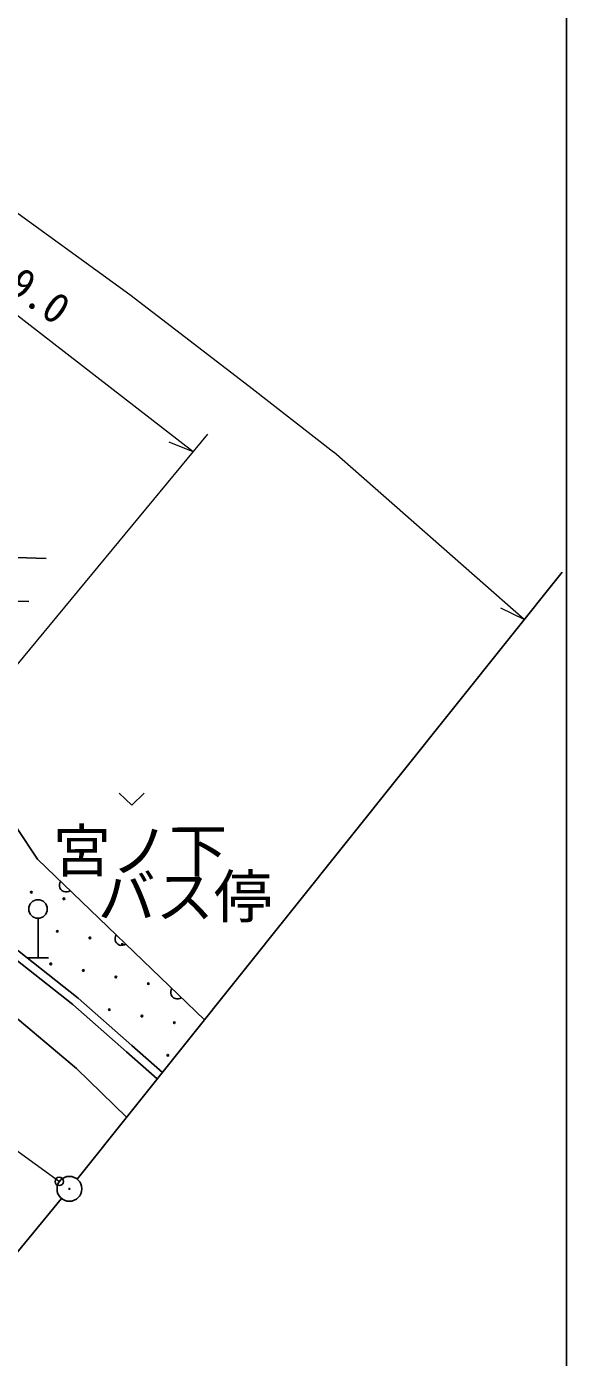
# Model space of a CAD drawing. Units: millimetres, scale not verified. Extents: x 40000 to 680000, y 20000 to 380000.
# Drawn here: x 546490 to 579000, y 238751 to 318872 of the extents above; entities that cross this region are included whole.
import ezdxf
from ezdxf.enums import TextEntityAlignment as Align

# ---------------------------------------------------------------- set-up
doc = ezdxf.new("R2010")
doc.units = ezdxf.units.MM
doc.header["$LTSCALE"] = 1000
doc.header["$PDMODE"] = 32
doc.header["$PDSIZE"] = 500
doc.linetypes.add('CHAIN', pattern=[18.5, 12, -1.5, 3.5, -1.5])
for name, color, linetype, lineweight in [('M-BGD', 7, 'Continuous', 25), ('M-BMK', 2, 'CHAIN', 13), ('M-BMK-OTRS', 5, 'Continuous', 25), ('M-BMK-SRVR', 3, 'Continuous', 25), ('M-STR-HTXT', 7, 'Continuous', 13), ('M-TTL-BAND', 7, 'Continuous', 25)]:
    doc.layers.add(name, color=color, linetype=linetype, lineweight=lineweight)
doc.layers.add('M-OTRS', color=6, linetype='Continuous')
doc.styles.add('ＭＳ ゴシック', font='')
doc.styles.get('ＭＳ ゴシック').set_extended_font_data('MS Gothic')

msp = doc.modelspace()

# ---------------------------------------------------------------- linework, layer by layer
at = {"layer": 'M-BGD'}
for p, q in [((533092, 287326), (547666, 286841)), ((536723, 284426), (546629, 284261)), ((544035, 273427), (547152, 268739)), ((552070, 272716), (552822, 271997)), ((552822, 271997), (553570, 272719)), ((537254, 269449), (549284, 259997)), ((537529, 269870), (549604, 260381)), ((547152, 268739), (557201, 259076)), ((548495, 267314), (548474, 267223)), ((548474, 267223), (548477, 267110)), ((548477, 267110), (548501, 267020)), ((548539, 267406), (548495, 267314)), ((548501, 267020), (548548, 266930)), ((548548, 266930), (548640, 266842)), ((548640, 266842), (548732, 266798)), ((549026, 266804), (549115, 266851)), ((548732, 266798), (548823, 266777)), ((548823, 266777), (548936, 266780)), ((548936, 266780), (549026, 266804)), ((547178, 265188), (547182, 262808)), ((551845, 264093), (551824, 264002)), ((551824, 264002), (551826, 263889)), ((551826, 263889), (551851, 263799)), ((551888, 264184), (551845, 264093)), ((551851, 263799), (551898, 263709)), ((551898, 263709), (551990, 263621)), ((551990, 263621), (552081, 263577)), ((552376, 263583), (552465, 263630)), ((546552, 262807), (547812, 262809)), ((552081, 263577), (552172, 263556)), ((552172, 263556), (552285, 263559)), ((552285, 263559), (552376, 263583)), ((555195, 260872), (555174, 260781)), ((555174, 260781), (555176, 260668)), ((555176, 260668), (555201, 260578)), ((555238, 260963), (555195, 260872)), ((555201, 260578), (555248, 260488)), ((555248, 260488), (555340, 260400)), ((555340, 260400), (555431, 260356)), ((555725, 260362), (555815, 260409)), ((549284, 259997), (552499, 257148)), ((549604, 260381), (552829, 257523)), ((555431, 260356), (555522, 260335)), ((555522, 260335), (555635, 260337)), ((555635, 260337), (555725, 260362)), ((545687, 259345), (549490, 256143)), ((552829, 257523), (554667, 255903)), ((552499, 257148), (554355, 255512)), ((549490, 256143), (552514, 253209))]:
    msp.add_line(p, q, dxfattribs=at)
for centre, radius in [((546772, 266756), 50), ((547177, 265748), 560), ((548733, 266361), 50), ((548338, 264400), 50), ((550299, 264006), 50), ((552260, 263611), 50), ((547944, 262440), 50), ((549904, 262045), 50), ((551865, 261650), 50), ((553826, 261255), 50), ((551470, 259689), 50), ((553431, 259295), 50), ((555392, 258900), 50), ((554997, 256939), 50)]:
    msp.add_circle(centre, radius, dxfattribs=at)
at = {"layer": 'M-BMK'}
msp.add_line((545547, 251472), (548465, 249341), dxfattribs=at)
at = {"layer": 'M-BMK-OTRS'}
for p, q in [((549539, 249484), (578738, 286033)), ((548594, 248320), (532031, 228261))]:
    msp.add_line(p, q, dxfattribs=at)
at = {"layer": 'M-BMK-SRVR'}
for radius in [750, 30]:
    msp.add_circle((549071, 248898), radius, dxfattribs=at)
at = {"layer": 'M-OTRS'}
msp.add_point((548455, 249346), dxfattribs=at)
msp.add_point((548455, 249346), dxfattribs=at)
at = {"layer": 'M-STR-HTXT'}
for p, q in [((539782, 312103), (552717, 302736)), ((556526, 293274), (541795, 304672)), ((552717, 302736), (559903, 297226)), ((559903, 297226), (564997, 293252)), ((545057, 279403), (557402, 294334)), ((556526, 293274), (555082, 293860)), ((576457, 283178), (564997, 293252)), ((576457, 283178), (575053, 283853))]:
    msp.add_line(p, q, dxfattribs=at)
at = {"layer": 'M-TTL-BAND'}
msp.add_line((579000, 20000), (579000, 370000), dxfattribs=at)

# ---------------------------------------------------------------- texts
at = {"layer": 'M-BGD', "style": 'ＭＳ ゴシック'}
for s, p in [('宮ノ下', (548076, 267191)), ('バス停', (550766, 264439))]:
    msp.add_text(s, height=2566, rotation=0.088, dxfattribs=at).set_placement(p, align=Align.BOTTOM_LEFT)
at = {"layer": 'M-STR-HTXT', "style": 'ＭＳ ゴシック'}
msp.add_text('ガードパイプ L=39.0', height=1833, rotation=324.688, dxfattribs=at).set_placement((528574, 314109), align=Align.BOTTOM_LEFT)

doc.saveas('drawing.dxf')
